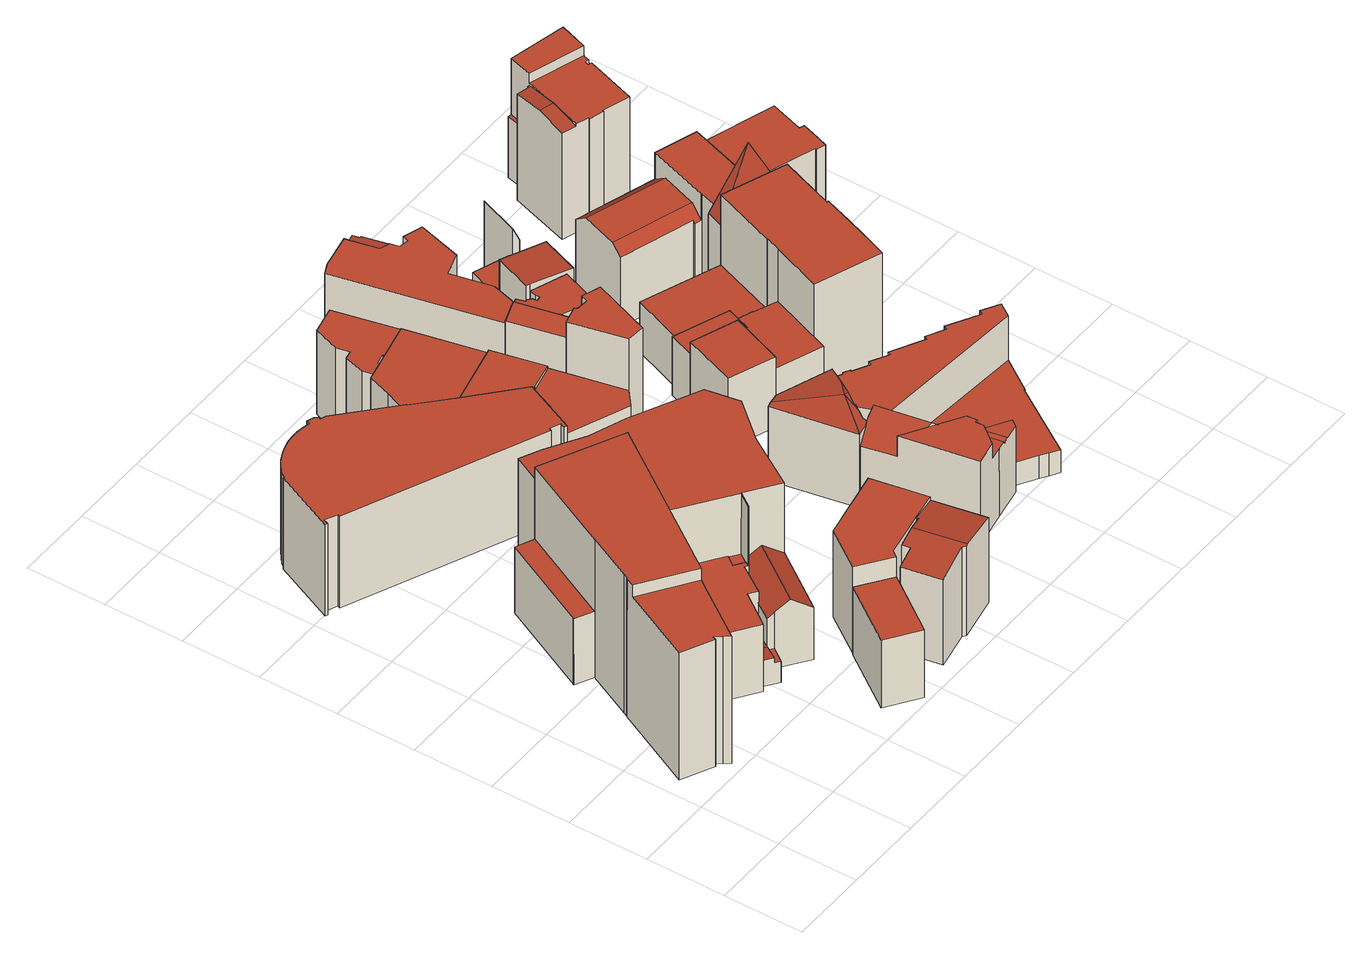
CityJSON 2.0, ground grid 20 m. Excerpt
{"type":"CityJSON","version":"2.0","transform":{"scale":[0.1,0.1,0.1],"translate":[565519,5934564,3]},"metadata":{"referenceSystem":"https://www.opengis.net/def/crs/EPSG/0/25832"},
"CityObjects":{
"building1":{"type":"Building","attributes":{"Gemeindeschluessel":"02000000","Geometrietyp2DReferenz":"3000","function":"31001_2010","roofType":"1000","measuredHeight":39.45,"storeysAboveGround":10},"geometry":[{"type":"MultiSurface","lod":"2","boundaries":[[[0,1,2,3]],[[4,5,6,7]],[[7,6,8,9]],[[9,8,10,11]],[[12,13,14,15]],[[15,14,16,17]],[[18,19,20,21]],[[22,23,24,25]],[[26,27,28,29]],[[29,28,30,31]],[[2,32,33,3]],[[34,35,36,37]],[[37,36,38,39]],[[40,41,42,43]],[[44,45,46,47]],[[47,46,48,49]],[[3,33,50,0]],[[51,52,53,54]],[[24,23,55,56,16,14,13,20,19,57]],[[17,16,56,58]],[[59,60,25,24,57,61]],[[21,20,13,12,11,10]],[[62,63,64,38,36,35,42,41,65,30,28,27,22,25,60]],[[34,37,39,66,51,54,67,68,69,70,71,4,7,9,11,12,15,17,58,44,47,49,72,73,26,29,31,74,40,43]],[[75,76,48,46,45,77]],[[78,53,52,79,50,33,32,59,61,80]],[[75,77,55,23]],[[48,76,72,49]],[[40,74,65,41]],[[63,62,1,0,50,79]],[[51,66,64,63,79,52]],[[66,39,38,64]],[[34,43,42,35]],[[62,60,59,32,2,1]],[[74,31,30,65]],[[53,78,67,54]],[[78,80,68,67]],[[26,73,23,22,27]],[[73,72,76,75,23]],[[44,58,56,55,77,45]],[[69,68,80,61,57]],[[5,4,71,81]],[[81,71,70,82]],[[70,69,57,19,18,82]],[[81,82,18,21,10,8,6,5]]],"semantics":{"surfaces":[{"type":"RoofSurface"},{"type":"WallSurface"},{"type":"GroundSurface"}],"values":[0,1,1,1,1,1,1,1,1,1,1,1,1,1,1,1,1,1,0,1,1,1,0,2,0,0,1,1,1,1,1,1,1,1,1,1,1,1,1,1,1,1,1,1,0]}}]},
"building2":{"type":"Building","attributes":{"Gemeindeschluessel":"02000000","Geometrietyp2DReferenz":"3000","function":"31001_2310","roofType":"3100","measuredHeight":18.53,"storeysAboveGround":3},"geometry":[{"type":"MultiSurface","lod":"2","boundaries":[[[83,84,85,86]],[[84,87,88,85]],[[89,90,91,92]],[[91,84,83,92]],[[84,93,94,87]],[[95,96,97,98]],[[99,100,101,102,103,104,105,95,98,106]],[[107,97,96,108,109,94,93,110,111,112]],[[109,108,105,104]],[[113,99,106,114]],[[106,98,97,107,114]],[[108,96,95,105]],[[101,100,111,110,90,89]],[[100,99,113,112,111]],[[84,91,90,110,93,84,85]],[[104,103,88,87,94,109]],[[102,101,89,92,83,86]],[[103,102,86,85,88]],[[113,114,107,112]]],"semantics":{"surfaces":[{"type":"RoofSurface"},{"type":"WallSurface"},{"type":"GroundSurface"}],"values":[0,0,0,1,1,1,2,0,1,1,1,1,1,1,1,1,1,1,0]}}]},
"building3":{"type":"Building","attributes":{"Gemeindeschluessel":"02000000","Geometrietyp2DReferenz":"3000","function":"31001_2010","roofType":"1000","measuredHeight":19.23,"storeysAboveGround":5},"geometry":[{"type":"MultiSurface","lod":"2","boundaries":[[[115,116,117,118,119]],[[120,121,122,123,124]],[[121,118,117,122]],[[122,117,116,123]],[[123,116,115,124]],[[120,119,118,121]],[[120,124,115,119]]],"semantics":{"surfaces":[{"type":"RoofSurface"},{"type":"GroundSurface"},{"type":"WallSurface"}],"values":[0,1,2,2,2,2,2]}}]},
"building4":{"type":"Building","attributes":{"Gemeindeschluessel":"02000000","Geometrietyp2DReferenz":"3000","function":"31001_2010","roofType":"1000","measuredHeight":25.98,"storeysAboveGround":8},"geometry":[{"type":"MultiSurface","lod":"2","boundaries":[[[125,126,127]],[[128,129,130,131,132]],[[133,134,135,136]],[[136,135,137,138]],[[138,137,139,140]],[[140,139,141,142]],[[142,141,143,144]],[[144,143,145,146]],[[146,145,147,148]],[[148,147,149,150]],[[150,149,151,152]],[[152,151,153,154]],[[154,153,155,156]],[[156,155,157,158]],[[158,157,159,160]],[[127,161,162,125]],[[132,163,164,128]],[[165,166,167,168]],[[168,167,169,170]],[[170,169,171,172]],[[172,171,134,133]],[[173,131,130,174]],[[174,130,129,175]],[[176,177,178,179]],[[180,181,182,183]],[[183,182,184,185]],[[185,184,186,187]],[[187,186,188,189]],[[180,183,185,187,189,165,168,170,172,133,136,138,140,142,144,146,148,150,152,154,156,158,160,190,191,173,174,175,192,176,179]],[[181,180,179,178]],[[166,165,189,188]],[[177,176,192,193]],[[192,175,129,128,164,193]],[[173,191,194,163,132,131]],[[191,190,126,125,162,194]],[[190,160,159,161,127,126]],[[177,193,164,163,194,162,161,159,157,155,153,151,149,147,145,143,141,139,137,135,134,171,169,167,166,188,186,184,182,181,178]]],"semantics":{"surfaces":[{"type":"RoofSurface"},{"type":"WallSurface"},{"type":"GroundSurface"}],"values":[0,0,1,1,1,1,1,1,1,1,1,1,1,1,1,1,1,1,1,1,1,1,1,1,1,1,1,1,2,1,1,1,1,1,1,1,0]}}]},
"building5":{"type":"Building","attributes":{"Gemeindeschluessel":"02000000","Geometrietyp2DReferenz":"3000","function":"31001_2010","roofType":"1000","measuredHeight":24.5,"storeysAboveGround":6},"geometry":[{"type":"MultiSurface","lod":"2","boundaries":[[[195,196,197,198,199,200]],[[201,202,203,204,205,206]],[[203,198,197,204]],[[204,197,196,205]],[[205,196,195,206]],[[201,200,199,202]],[[202,199,198,203]],[[201,206,195,200]]],"semantics":{"surfaces":[{"type":"RoofSurface"},{"type":"GroundSurface"},{"type":"WallSurface"}],"values":[0,1,2,2,2,2,2,2]}}]},
"building6":{"type":"Building","attributes":{"Gemeindeschluessel":"02000000","Geometrietyp2DReferenz":"3000","function":"31001_2310","roofType":"3100","measuredHeight":25.73,"storeysAboveGround":5},"geometry":[{"type":"MultiSurface","lod":"2","boundaries":[[[207,208,209,210,211,212,213,214]],[[215,214,213,216]],[[216,213,212,217]],[[218,209,208,219]],[[219,208,207,220]],[[220,207,214,215]],[[221,222,223,224]],[[218,219,220,215,216,217,225,221,224,226]],[[227,226,224,223]],[[222,221,225,228]],[[218,226,227,210,209]],[[225,217,212,211,228]],[[222,228,211,210,227,223]]],"semantics":{"surfaces":[{"type":"RoofSurface"},{"type":"WallSurface"},{"type":"GroundSurface"}],"values":[0,1,1,1,1,1,1,2,1,1,1,1,0]}}]},
"building7":{"type":"Building","attributes":{"Gemeindeschluessel":"02000000","Geometrietyp2DReferenz":"3000","function":"31001_2010","roofType":"1000","measuredHeight":23.88,"storeysAboveGround":7},"geometry":[{"type":"MultiSurface","lod":"2","boundaries":[[[229,230,231,232,233,234,235]],[[236,237,238,239,240,241,242]],[[239,232,231,240]],[[240,231,230,241]],[[241,230,229,242]],[[236,235,234,237]],[[237,234,233,238]],[[238,233,232,239]],[[236,242,229,235]]],"semantics":{"surfaces":[{"type":"RoofSurface"},{"type":"GroundSurface"},{"type":"WallSurface"}],"values":[0,1,2,2,2,2,2,2,2]}}]},
"building8":{"type":"Building","attributes":{"Gemeindeschluessel":"02000000","Geometrietyp2DReferenz":"3000","function":"31001_2310","roofType":"1000","measuredHeight":24.69,"storeysAboveGround":7},"geometry":[{"type":"MultiSurface","lod":"2","boundaries":[[[243,244,245,246,247,248,249]],[[238,237,250,251,252,253,254]],[[238,249,248,237]],[[237,248,247,250]],[[250,247,246,251]],[[251,246,245,252]],[[252,245,244,253]],[[253,244,243,254]],[[254,243,249,238]]],"semantics":{"surfaces":[{"type":"RoofSurface"},{"type":"GroundSurface"},{"type":"WallSurface"}],"values":[0,1,2,2,2,2,2,2,2]}}]},
"building9":{"type":"Building","attributes":{"Gemeindeschluessel":"02000000","Geometrietyp2DReferenz":"3000","function":"31001_2310","roofType":"1000","measuredHeight":24.22,"storeysAboveGround":6},"geometry":[{"type":"MultiSurface","lod":"2","boundaries":[[[255,256,257,258,259,260,261,262,263,264]],[[265,266,267,268,269,270,271,272,273,274]],[[265,264,263,266]],[[266,263,262,267]],[[267,262,261,268]],[[268,261,260,269]],[[269,260,259,270]],[[270,259,258,271]],[[271,258,257,272]],[[272,257,256,273]],[[273,256,255,274]],[[265,274,255,264]]],"semantics":{"surfaces":[{"type":"RoofSurface"},{"type":"GroundSurface"},{"type":"WallSurface"}],"values":[0,1,2,2,2,2,2,2,2,2,2,2]}}]},
"building10":{"type":"Building","attributes":{"Gemeindeschluessel":"02000000","Geometrietyp2DReferenz":"3000","function":"31001_2010","roofType":"1000","measuredHeight":23.84,"storeysAboveGround":5},"geometry":[{"type":"MultiSurface","lod":"2","boundaries":[[[275,276,277,278,279,280,281,282,283,284,285,286]],[[287,288,289,290,291,292,293,294,295,296,297,298]],[[287,286,285,288]],[[288,285,284,289]],[[289,284,283,290]],[[290,283,282,291]],[[291,282,281,292]],[[292,281,280,293]],[[293,280,279,294]],[[294,279,278,295]],[[295,278,277,296]],[[296,277,276,297]],[[297,276,275,298]],[[298,275,286,287]]],"semantics":{"surfaces":[{"type":"RoofSurface"},{"type":"GroundSurface"},{"type":"WallSurface"}],"values":[0,1,2,2,2,2,2,2,2,2,2,2,2,2]}}]},
"building11":{"type":"Building","attributes":{"Gemeindeschluessel":"02000000","Geometrietyp2DReferenz":"3000","function":"31001_2010","roofType":"3200","measuredHeight":22.29,"storeysAboveGround":4},"geometry":[{"type":"MultiSurface","lod":"2","boundaries":[[[299,300,301,302]],[[300,303,304,305,306,307,301]],[[308,309,310,300,299]],[[311,312,313,300,310]],[[313,303,300]],[[314,299,302,315]],[[316,307,306,317]],[[317,306,305,318]],[[318,305,304,319]],[[320,309,308,321]],[[321,308,299,314]],[[322,312,311,323]],[[322,323,320,321,314,315,316,317,318,319]],[[322,319,304,303,313,312]],[[320,323,311,310,309]],[[316,315,302,301,307]]],"semantics":{"surfaces":[{"type":"RoofSurface"},{"type":"WallSurface"},{"type":"GroundSurface"}],"values":[0,0,0,0,0,1,1,1,1,1,1,1,2,1,1,1]}}]},
"building12":{"type":"Building","attributes":{"Gemeindeschluessel":"02000000","Geometrietyp2DReferenz":"3000","function":"31001_2310","roofType":"3100","measuredHeight":24.41,"storeysAboveGround":4},"geometry":[{"type":"MultiSurface","lod":"2","boundaries":[[[324,325,326,327,328,329]],[[330,331,332,333,334,335,325,336,337]],[[338,339,340,341,342]],[[343,344,345,346,347]],[[348,349,350,351,352]],[[314,329,328,321]],[[324,336,325]],[[335,334,353]],[[354,333,332,355]],[[341,331,330,342]],[[356,357,358,359]],[[359,358,360,361]],[[361,360,362,363]],[[363,362,364,365]],[[365,364,366,367]],[[367,366,368,369]],[[347,340,339,343]],[[352,345,344,348]],[[370,351,350,371]],[[371,350,349,372]],[[373,374,375,376]],[[376,375,377,378]],[[378,377,379,380]],[[381,382,314,321,356,359,361,363,365,367,369,373,376,378,380,383,354,355,384,385,370,371,372]],[[382,381,338,342,330,337]],[[381,372,349,348,344,343,339,338]],[[370,385,346,345,352,351]],[[385,384,341,340,347,346]],[[386,383,380,379]],[[374,373,369,368]],[[384,355,332,331,341]],[[354,383,386,353,334,333]],[[314,382,337,336,324,329]],[[325,335,326]],[[356,321,328,327,357]],[[374,368,366,364,362,360,358,357,327,326,335,353,386,379,377,375]]],"semantics":{"surfaces":[{"type":"RoofSurface"},{"type":"WallSurface"},{"type":"GroundSurface"}],"values":[0,0,0,0,0,1,1,1,1,1,1,1,1,1,1,1,1,1,1,1,1,1,1,2,1,1,1,1,1,1,1,1,1,1,1,0]}}]},
"building13":{"type":"Building","attributes":{"Gemeindeschluessel":"02000000","Geometrietyp2DReferenz":"3000","function":"31001_2010","roofType":"1000","measuredHeight":25.08,"storeysAboveGround":6},"geometry":[{"type":"MultiSurface","lod":"2","boundaries":[[[387,388,389,390,391,392,393,394,395,396]],[[397,398,399,400,401,402,403,404,405,406]],[[397,396,395,398]],[[398,395,394,399]],[[399,394,393,400]],[[400,393,392,401]],[[401,392,391,402]],[[402,391,390,403]],[[403,390,389,404]],[[404,389,388,405]],[[405,388,387,406]],[[406,387,396,397]]],"semantics":{"surfaces":[{"type":"RoofSurface"},{"type":"GroundSurface"},{"type":"WallSurface"}],"values":[0,1,2,2,2,2,2,2,2,2,2,2]}}]},
"building14":{"type":"Building","attributes":{"Gemeindeschluessel":"02000000","Geometrietyp2DReferenz":"3000","function":"31001_2010","roofType":"1000","measuredHeight":22.37,"storeysAboveGround":6},"geometry":[{"type":"MultiSurface","lod":"2","boundaries":[[[407,408,409,410]],[[411,412,413,414]],[[415,416,417,418]],[[418,417,419,420]],[[420,419,421,422]],[[422,421,423,424]],[[424,423,425,426]],[[426,425,427,428]],[[429,430,431,432]],[[433,434,435,411,414,436,415,418,420,422,424,426,428,429,432]],[[437,438,431,430,427,425,423,421,419,417,416,407,410]],[[437,410,409,439,435,434]],[[438,437,434,433]],[[431,438,433,432]],[[427,430,429,428]],[[440,436,414,413]],[[412,411,435,439]],[[415,436,440,408,407,416]],[[412,439,409,408,440,413]]],"semantics":{"surfaces":[{"type":"WallSurface"},{"type":"GroundSurface"},{"type":"RoofSurface"}],"values":[0,0,0,0,0,0,0,0,0,1,2,0,0,0,0,0,0,0,2]}}]},
"building15":{"type":"Building","attributes":{"Gemeindeschluessel":"02000000","Geometrietyp2DReferenz":"3000","function":"31001_1120","roofType":"1000","measuredHeight":20.01,"storeysAboveGround":4},"geometry":[{"type":"MultiSurface","lod":"2","boundaries":[[[441,442,443,444]],[[445,446,442,441]],[[447,448,446,445]],[[448,447,444,443]],[[444,447,445,441]],[[448,443,442,446]]],"semantics":{"surfaces":[{"type":"WallSurface"},{"type":"GroundSurface"},{"type":"RoofSurface"}],"values":[0,0,0,0,1,2]}}]},
"building16":{"type":"Building","attributes":{"Gemeindeschluessel":"02000000","Geometrietyp2DReferenz":"3000","function":"31001_2010","roofType":"1000","measuredHeight":20.3,"storeysAboveGround":6},"geometry":[{"type":"MultiSurface","lod":"2","boundaries":[[[449,450,451,452,453,454,455,456,457]],[[458,459,460,461]],[[462,463,464,465]],[[465,464,466,467]],[[467,466,468,469]],[[470,456,455,471]],[[471,455,454,472]],[[472,454,453,473]],[[473,453,452,474]],[[450,449,475]],[[475,449,457,476]],[[450,477,451]],[[478,479,480,481]],[[481,480,482,483]],[[483,482,484,485]],[[486,462,465,467,469,458,461,470,471,472,473,474,487,478,481,483,485]],[[468,466,464,463,488,484,482,480,479,489,477,450,475,476,460,459]],[[468,459,458,469]],[[484,488,486,485]],[[489,479,478,487]],[[487,474,452,451,477,489]],[[488,463,462,486]],[[470,461,460,476,457,456]]],"semantics":{"surfaces":[{"type":"RoofSurface"},{"type":"WallSurface"},{"type":"GroundSurface"}],"values":[0,1,1,1,1,1,1,1,1,1,1,1,1,1,1,2,0,1,1,1,1,1,1]}}]},
"building17":{"type":"Building","attributes":{"Gemeindeschluessel":"02000000","Geometrietyp2DReferenz":"3000","function":"31001_2020","roofType":"2100","measuredHeight":21.92,"storeysAboveGround":5},"geometry":[{"type":"MultiSurface","lod":"2","boundaries":[[[490,491,492,493]],[[494,495,496,497]],[[494,493,492,495]],[[495,492,491,496]],[[496,491,490,497]],[[497,490,493,494]]],"semantics":{"surfaces":[{"type":"RoofSurface"},{"type":"GroundSurface"},{"type":"WallSurface"}],"values":[0,1,2,2,2,2]}}]},
"building18":{"type":"Building","attributes":{"Gemeindeschluessel":"02000000","Geometrietyp2DReferenz":"3000","function":"31001_2100","roofType":"1000","measuredHeight":16.62,"storeysAboveGround":4},"geometry":[{"type":"MultiSurface","lod":"2","boundaries":[[[498,499,500,501]],[[502,503,501,500]],[[504,505,503,502]],[[504,506,507,505]],[[507,506,508,509]],[[509,508,499,498]],[[500,499,508,506,504,502]],[[498,501,503,505,507,509]]],"semantics":{"surfaces":[{"type":"WallSurface"},{"type":"GroundSurface"},{"type":"RoofSurface"}],"values":[0,0,0,0,0,0,1,2]}}]},
"building19":{"type":"Building","attributes":{"Gemeindeschluessel":"02000000","Geometrietyp2DReferenz":"3000","function":"31001_2010","roofType":"1000","measuredHeight":19.13,"storeysAboveGround":6},"geometry":[{"type":"MultiSurface","lod":"2","boundaries":[[[510,511,512,513]],[[513,512,514,515]],[[515,514,516,517]],[[518,519,511,510]],[[520,521,522,523]],[[523,522,524,525]],[[525,524,526,527]],[[527,526,528,529]],[[529,528,530,531]],[[531,530,532,533]],[[533,532,534,535]],[[535,534,536,537]],[[537,536,538,539]],[[540,541,542,543]],[[544,545,546,547]],[[548,549,550,551]],[[552,553,554,555]],[[555,554,556,557]],[[558,559,560,561]],[[561,560,562,563]],[[564,565,566,567]],[[567,566,568,569]],[[569,568,570,571]],[[572,573,574,575]],[[575,574,576,577]],[[577,576,578,579]],[[579,578,580,581]],[[581,580,582,583]],[[548,551,558,561,563,564,567,569,571,552,555,557,584,585,518,510,513,515,517,520,523,525,527,529,531,533,535,537,539,572,575,577,579,581,583]],[[584,557,556,543,542,545,544,586]],[[541,540,549,548,583,582]],[[565,564,563,562]],[[553,552,571,570]],[[559,558,551,550]],[[573,572,539,538]],[[519,518,585,587]],[[587,585,584,586]],[[520,517,516,547,546,521]],[[559,550,549,540,543,556,554,553,570,568,566,565,562,560]],[[573,538,536,534,532,530,528,526,524,522,521,546,545,542,541,582,580,578,576,574]],[[587,586,544,547,516,514,512,511,519]]],"semantics":{"surfaces":[{"type":"WallSurface"},{"type":"GroundSurface"},{"type":"RoofSurface"}],"values":[0,0,0,0,0,0,0,0,0,0,0,0,0,0,0,0,0,0,0,0,0,0,0,0,0,0,0,0,1,0,0,0,0,0,0,0,0,0,2,2,2]}}]},
"building20":{"type":"Building","attributes":{"Gemeindeschluessel":"02000000","Geometrietyp2DReferenz":"3000","function":"31001_2020","roofType":"1000","measuredHeight":23.91,"storeysAboveGround":7},"geometry":[{"type":"MultiSurface","lod":"2","boundaries":[[[588,589,590,591]],[[592,593,594,595]],[[595,594,596,597]],[[592,589,588,593]],[[596,591,590,597]],[[592,595,597,590,589]],[[594,593,588,591,596]]],"semantics":{"surfaces":[{"type":"WallSurface"},{"type":"GroundSurface"},{"type":"RoofSurface"}],"values":[0,0,0,0,0,1,2]}}]},
"building21":{"type":"Building","attributes":{"Gemeindeschluessel":"02000000","Geometrietyp2DReferenz":"3000","function":"31001_2050","roofType":"1000","measuredHeight":17.38,"storeysAboveGround":4},"geometry":[{"type":"MultiSurface","lod":"2","boundaries":[[[598,599,600,601]],[[602,603,604,605]],[[601,606,607,598]],[[608,600,599,609]],[[610,611,612,607,606,613,604,603]],[[614,602,605,615,608,609,616,617]],[[602,614,610,603]],[[614,617,611,610]],[[617,616,612,611]],[[616,609,599,598,607,612]],[[608,615,613,606,601,600]],[[615,605,604,613]]],"semantics":{"surfaces":[{"type":"RoofSurface"},{"type":"WallSurface"},{"type":"GroundSurface"}],"values":[0,1,1,1,0,2,1,1,1,1,1,1]}}]},
"building22":{"type":"Building","attributes":{"Gemeindeschluessel":"02000000","Geometrietyp2DReferenz":"3000","function":"31001_2020","roofType":"1000","measuredHeight":12.79,"storeysAboveGround":4},"geometry":[{"type":"MultiSurface","lod":"2","boundaries":[[[590,618,619,620]],[[620,619,621,622]],[[623,624,618,590]],[[622,621,624,623]],[[622,623,590,620]],[[624,621,619,618]]],"semantics":{"surfaces":[{"type":"WallSurface"},{"type":"GroundSurface"},{"type":"RoofSurface"}],"values":[0,0,0,0,1,2]}}]},
"building23":{"type":"Building","attributes":{"Gemeindeschluessel":"02000000","Geometrietyp2DReferenz":"3000","function":"31001_2020","roofType":"1000","measuredHeight":10.92,"storeysAboveGround":3},"geometry":[{"type":"MultiSurface","lod":"2","boundaries":[[[625,626,627,628,629]],[[623,622,630,631,589]],[[623,629,628,622]],[[622,628,627,630]],[[630,627,626,631]],[[631,626,625,589]],[[589,625,629,623]]],"semantics":{"surfaces":[{"type":"RoofSurface"},{"type":"GroundSurface"},{"type":"WallSurface"}],"values":[0,1,2,2,2,2,2]}}]},
"building24":{"type":"Building","attributes":{"Gemeindeschluessel":"02000000","Geometrietyp2DReferenz":"3000","function":"31001_2020","roofType":"2100","measuredHeight":19.83,"storeysAboveGround":6},"geometry":[{"type":"MultiSurface","lod":"2","boundaries":[[[632,633,634,635,636]],[[637,638,639,640,641]],[[637,636,635,638]],[[638,635,634,639]],[[639,634,633,640]],[[640,633,632,641]],[[641,632,636,637]]],"semantics":{"surfaces":[{"type":"RoofSurface"},{"type":"GroundSurface"},{"type":"WallSurface"}],"values":[0,1,2,2,2,2,2]}}]},
"building25":{"type":"Building","attributes":{"Gemeindeschluessel":"02000000","Geometrietyp2DReferenz":"3000","function":"31001_2010","roofType":"1000","measuredHeight":42.84,"storeysAboveGround":8},"geometry":[{"type":"MultiSurface","lod":"2","boundaries":[[[642,643,644,645,646,647]],[[648,649,650,651,652]],[[650,653,651]],[[649,654,650]],[[655,647,646,656]],[[657,643,642,658]],[[658,642,647,655]],[[659,660,661,662]],[[662,661,663,664]],[[664,663,665,666]],[[666,665,667,668]],[[644,669,670,645]],[[652,671,672,648]],[[673,674,675,676]],[[677,678,679,680]],[[680,679,654,649,648,672,674,673]],[[681,682,683,684,671,652,651,653]],[[659,662,664,666,668,685,686,687,657,658,655,656,683,682,677,680,673,676]],[[667,665,663,661,660,675,674,672,671,684,670,669,688,689,690]],[[678,677,682,681]],[[667,690,685,668]],[[675,660,659,676]],[[689,688,687,686]],[[690,689,686,685]],[[657,687,688,669,644,643]],[[683,656,646,645,670,684]],[[678,681,653,650,654,679]]],"semantics":{"surfaces":[{"type":"RoofSurface"},{"type":"WallSurface"},{"type":"GroundSurface"}],"values":[0,0,0,0,1,1,1,1,1,1,1,1,1,1,1,1,1,2,0,1,1,1,1,1,1,1,0]}}]},
"building26":{"type":"Building","attributes":{"Gemeindeschluessel":"02000000","Geometrietyp2DReferenz":"3000","function":"31001_2010","roofType":"1000","measuredHeight":27.05,"storeysAboveGround":6},"geometry":[{"type":"MultiSurface","lod":"2","boundaries":[[[691,692,693,694,695,696]],[[694,697,698,695]],[[697,699,700,698]],[[701,702,703,704,705,706,707,708,709]],[[710,692,691,711]],[[711,691,696,712]],[[713,714,715,716]],[[704,717,718,705]],[[719,703,702,720]],[[720,702,701,721]],[[722,709,708,723]],[[723,708,707,724]],[[724,707,706,725]],[[722,723,724,725,726,713,716,727,710,711,712,728,719,720,721]],[[728,712,696,695,698,700]],[[719,728,700,699,729,717,704,703]],[[729,699,697,694,693,730]],[[722,721,701,709]],[[726,725,706,705,718,731]],[[714,713,726,731]],[[732,727,716,715]],[[710,727,732,730,693,692]],[[732,715,714,731,718,717,729,730]]],"semantics":{"surfaces":[{"type":"RoofSurface"},{"type":"WallSurface"},{"type":"GroundSurface"}],"values":[0,0,0,0,1,1,1,1,1,1,1,1,1,2,1,1,1,1,1,1,1,1,0]}}]},
"building27":{"type":"Building","attributes":{"Gemeindeschluessel":"02000000","Geometrietyp2DReferenz":"3000","function":"31001_2070","roofType":"1000","measuredHeight":33.41,"storeysAboveGround":6},"geometry":[{"type":"MultiSurface","lod":"2","boundaries":[[[733,734,735,736,737]],[[735,738,739,740,741,742,736]],[[734,743,744,745,746,747,748,749,750,751,752,753,754,755,756,738]],[[757,758,759,760]],[[761,762,763,764]],[[765,742,741,766]],[[764,740,739,761]],[[733,743,734]],[[767,753,752,768]],[[768,752,751,769]],[[769,751,750,770]],[[770,750,749,771]],[[771,749,748,772]],[[772,748,747,773]],[[773,747,746,774]],[[774,746,745,775]],[[775,745,744,776]],[[755,757,760,756]],[[777,778,779,780]],[[780,779,781,782]],[[767,768,769,770,771,772,773,774,775,776,783,765,766,784,777,780,782]],[[785,754,753,767,782,781]],[[777,784,763,762,759,758,786,778]],[[786,758,757,755,754,785]],[[739,738,756,760,759,762,761]],[[784,766,741,740,764,763]],[[783,776,744,743,733,737]],[[734,738,735]],[[765,783,737,736,742]],[[786,785,781,779,778]]],"semantics":{"surfaces":[{"type":"RoofSurface"},{"type":"WallSurface"},{"type":"GroundSurface"}],"values":[0,0,0,0,0,1,1,1,1,1,1,1,1,1,1,1,1,1,1,1,2,1,1,1,1,1,1,1,1,0]}}]}
},
"vertices":[
[503,437,202],[521,462,202],[497,479,202],[479,454,202],[128,234,14],[128,234,375],[116,250,375],[116,250,14],[112,241,375],[112,241,14],[33,279,375],[33,279,14],[132,483,14],[132,483,408],[134,486,408],[134,486,14],[139,496,408],[139,496,14],[248,374,375],[248,374,408],[122,462,408],[122,462,375],[309,846,375],[309,846,408],[511,748,408],[511,748,375],[341,911,14],[341,911,375],[393,886,375],[393,886,14],[486,830,375],[486,830,14],[497,479,205],[479,454,205],[679,533,14],[679,533,375],[601,406,375],[601,406,14],[522,462,375],[522,462,14],[745,714,14],[745,714,375],[760,629,375],[760,629,14],[149,634,14],[149,634,202],[150,636,202],[150,636,14],[152,635,202],[152,635,14],[503,437,205],[489,431,14],[489,431,205],[443,362,205],[443,362,14],[194,611,408],[195,611,408],[249,374,408],[195,611,14],[380,562,205],[380,562,375],[249,374,205],[521,462,375],[496,426,375],[497,425,375],[575,797,375],[497,425,14],[422,377,14],[363,294,14],[249,374,14],[228,345,14],[139,218,14],[265,867,14],[309,846,14],[575,797,14],[309,846,202],[265,867,202],[194,611,202],[422,377,205],[496,426,205],[363,294,205],[139,218,375],[228,345,375],
[384,280,102],[409,316,96],[389,331,96],[363,294,102],[442,363,87],[422,377,87],[396,271,87],[422,307,87],[409,316,87],[384,280,87],[409,316,175],[442,363,175],[497,425,28],[497,425,182],[522,462,181],[522,462,28],[495,256,28],[423,308,28],[396,271,28],[363,294,28],[422,377,28],[443,362,28],[489,431,28],[601,406,28],[559,436,214],[489,431,174],[443,362,176],[422,307,187],[423,308,187],[453,286,214],[495,256,176],[601,406,176],
[639,134,200],[652,153,200],[573,210,200],[469,64,200],[549,8,200],[549,8,8],[469,64,8],[573,210,8],[652,153,8],[639,134,8],
[279,1384,86],[281,1388,86],[272,1391,86],[419,1255,86],[429,1279,86],[444,1320,86],[442,1320,86],[291,1373,86],[9,1177,33],[9,1177,293],[79,1335,293],[79,1335,33],[81,1334,293],[81,1334,33],[93,1348,293],[93,1348,33],[107,1360,293],[107,1360,33],[122,1371,293],[122,1371,33],[139,1380,293],[139,1380,33],[157,1387,293],[157,1387,33],[176,1392,293],[176,1392,33],[195,1394,293],[195,1394,33],[214,1394,293],[214,1394,33],[233,1392,293],[233,1392,33],[251,1388,293],[251,1388,33],[255,1397,293],[255,1397,33],[272,1391,293],[279,1384,293],[291,1373,293],[419,1255,293],[48,1167,33],[48,1167,293],[50,1173,293],[50,1173,33],[20,1187,293],[20,1187,33],[15,1175,293],[15,1175,33],[442,1320,33],[444,1320,33],[429,1279,33],[496,1180,33],[496,1180,293],[617,1070,293],[617,1070,33],[558,937,33],[558,937,293],[551,940,293],[551,940,33],[556,952,293],[556,952,33],[530,963,293],[530,963,33],[527,957,293],[527,957,33],[281,1388,33],[277,1378,33],[418,1254,33],[418,1254,293],[277,1378,293],
[849,203,257],[822,344,257],[643,310,257],[573,210,257],[652,153,257],[663,168,257],[663,168,12],[652,153,12],[573,210,12],[643,310,12],[822,344,12],[849,203,12],
[658,36,248],[753,54,261],[762,48,262],[767,49,263],[742,176,263],[690,166,256],[694,145,256],[639,134,248],[639,134,6],[694,145,6],[690,166,6],[762,48,6],[753,54,6],[658,36,6],[777,190,6],[777,190,258],[849,203,248],[849,203,6],[778,183,6],[874,70,6],[874,70,248],[778,183,258],
[464,1379,270],[444,1320,270],[429,1279,270],[418,1254,270],[496,1180,270],[673,1220,270],[629,1416,270],[629,1416,32],[673,1220,32],[496,1180,32],[418,1254,32],[429,1279,32],[444,1320,32],[464,1379,32],
[617,1070,278],[633,1073,278],[702,1089,278],[702,1090,278],[703,1091,278],[673,1220,278],[496,1180,278],[703,1091,32],[702,1090,32],[702,1089,32],[633,1073,32],[617,1070,32],
[707,877,272],[718,886,272],[744,909,272],[704,1088,272],[702,1088,272],[702,1089,272],[633,1073,272],[608,1015,272],[593,1014,272],[558,937,272],[558,937,29],[593,1014,29],[608,1015,29],[633,1073,29],[702,1089,29],[702,1088,29],[704,1088,29],[744,909,29],[718,886,29],[707,877,29],
[479,1382,268],[514,1390,268],[513,1395,268],[540,1401,268],[541,1396,268],[629,1416,268],[592,1575,268],[523,1560,268],[501,1495,268],[509,1463,268],[489,1459,268],[473,1409,268],[473,1409,30],[489,1459,30],[509,1463,30],[501,1495,30],[523,1560,30],[592,1575,30],[629,1416,30],[541,1396,30],[540,1401,30],[513,1395,30],[514,1390,30],[479,1382,30],
[946,453,234],[1018,544,247],[919,664,236],[906,662,234],[1054,579,241],[1079,616,234],[1081,619,234],[954,666,234],[946,669,234],[988,461,234],[989,476,236],[1001,495,239],[1010,509,242],[1008,511,242],[1028,541,247],[946,453,24],[906,662,24],[946,669,24],[954,666,24],[1081,619,24],[1079,616,24],[989,476,24],[988,461,24],[1008,511,24],[1010,509,24],
[963,369,201],[1024,331,260],[1032,326,269],[1007,460,269],[988,461,248],[946,453,201],[1058,190,260],[1096,238,260],[1094,258,260],[1102,259,260],[1099,285,260],[1041,321,260],[963,369,260],[999,178,260],[1093,196,216],[1118,201,216],[1108,253,216],[1096,238,216],[1058,190,216],[1118,201,207],[1133,204,216],[1120,269,216],[1108,254,207],[1108,253,207],[1133,204,211],[1176,212,211],[1189,230,211],[1122,271,211],[1120,269,211],[1099,285,203],[1102,259,24],[1094,258,24],[1010,460,24],[1010,460,265],[1039,452,235],[1039,452,24],[1046,463,224],[1046,463,24],[1067,449,204],[1067,449,24],[1060,438,214],[1060,438,24],[1067,405,213],[1067,405,24],[1078,407,201],[1078,407,24],[1122,271,24],[1189,230,24],[1176,212,24],[1088,360,24],[1088,360,199],[1100,363,186],[1100,363,24],[1106,341,184],[1106,341,24],[1109,321,185],[1109,321,24],[1093,196,24],[999,178,24],[1095,316,24],[1096,238,24],[1108,254,24],[1095,316,201],
[871,996,279],[916,993,279],[971,1141,279],[955,1146,279],[925,1157,279],[917,1139,279],[886,1141,279],[884,1148,279],[880,1147,279],[839,1137,279],[839,1137,28],[880,1147,28],[884,1148,28],[886,1141,28],[917,1139,28],[925,1157,28],[955,1146,28],[971,1141,28],[916,993,28],[871,996,28],
[850,1281,250],[850,1281,254],[873,1178,254],[873,1178,250],[880,1147,30],[880,1147,254],[839,1137,235],[839,1137,30],[863,1284,30],[863,1284,250],[870,1263,250],[870,1263,30],[875,1264,250],[875,1264,30],[884,1256,250],[884,1256,30],[886,1244,250],[886,1244,30],[898,1246,250],[898,1246,30],[896,1256,250],[896,1256,30],[902,1274,30],[902,1274,250],[990,1241,250],[990,1241,30],[955,1146,30],[925,1157,30],[873,1179,30],[808,1272,30],[925,1157,250],[955,1146,250],[873,1179,254],[808,1272,235],
[938,788,25],[938,788,225],[987,920,225],[987,920,25],[1052,745,25],[1052,745,225],[1101,877,25],[1101,877,225],
[847,1624,230],[853,1622,229],[872,1617,227],[858,1680,227],[853,1679,228],[849,1697,228],[833,1693,229],[831,1704,229],[829,1704,230],[716,1675,27],[716,1675,229],[743,1687,229],[743,1687,27],[889,1357,27],[889,1357,229],[869,1286,229],[869,1286,27],[863,1284,229],[863,1284,27],[808,1272,229],[808,1272,27],[831,1704,27],[833,1693,27],[849,1697,27],[853,1679,27],[858,1680,27],[847,1624,229],[829,1704,229],[872,1617,229],[901,1590,27],[901,1590,229],[907,1606,229],[907,1606,27],[955,1590,229],[955,1590,27],[924,1479,229],[924,1479,27],[866,1461,27],[877,1594,27],[866,1461,229],[877,1594,229],
[971,1141,212],[1006,1235,212],[990,1241,248],[955,1146,248],[955,1146,29],[990,1241,29],[1006,1235,29],[971,1141,29],
[1010,983,190],[1010,983,24],[987,920,24],[987,920,190],[1101,877,24],[1101,877,190],[1124,868,24],[1124,868,190],[1148,931,24],[1148,931,190],[1043,971,24],[1043,971,190],
[988,461,22],[988,461,87],[989,476,87],[989,476,22],[1010,509,87],[1010,509,22],[1008,511,87],[1008,511,22],[1010,460,22],[1010,460,87],[1079,616,22],[1079,616,213],[1100,605,213],[1100,605,22],[1103,608,213],[1103,608,22],[1120,599,213],[1120,599,22],[1118,596,213],[1118,596,22],[1158,574,213],[1158,574,22],[1163,583,213],[1163,583,22],[1208,559,213],[1208,559,22],[1212,567,213],[1212,567,22],[1292,523,213],[1292,523,22],[1451,424,87],[1451,424,213],[1057,455,213],[1057,455,87],[1055,457,87],[1055,457,213],[1026,538,213],[1026,538,87],[1395,341,22],[1395,341,87],[1393,342,87],[1393,342,22],[1089,410,22],[1089,410,87],[1082,439,87],[1082,439,22],[1067,449,87],[1067,449,22],[1283,171,22],[1283,171,87],[1261,185,87],[1261,185,22],[1242,198,87],[1242,198,22],[1122,271,22],[1122,271,87],[1110,310,87],[1110,310,22],[1109,321,87],[1109,321,22],[1112,361,87],[1112,361,22],[1297,532,22],[1297,532,213],[1343,507,213],[1343,507,22],[1347,516,213],[1347,516,22],[1425,473,213],[1425,473,22],[1430,483,213],[1430,483,22],[1474,458,213],[1474,458,22],[1046,463,22],[1039,452,22],[1046,463,87],[1039,452,87],
[1041,1330,258],[1041,1330,31],[927,1371,31],[927,1371,270],[1006,1235,31],[1006,1235,258],[902,1274,269],[902,1274,31],[892,1277,270],[892,1277,31],
[1171,888,54],[1183,919,54],[1148,931,54],[1136,901,54],[1052,745,18],[1052,745,192],[1101,877,192],[1101,877,18],[1136,901,192],[1171,888,192],[1148,931,18],[1183,919,18],[1167,701,192],[1228,863,192],[1171,886,192],[1124,868,192],[1167,701,18],[1124,868,18],[1171,886,18],[1228,863,18],
[927,1371,159],[962,1465,159],[962,1465,31],[1050,1433,159],[1050,1433,31],[1016,1339,31],[1016,1339,159],
[1041,1330,137],[1075,1423,137],[1059,1429,139],[1050,1433,140],[1016,1339,140],[1059,1429,31],[1075,1423,31],
[1075,1423,190],[1111,1519,189],[1112,1523,190],[1096,1529,230],[1059,1429,229],[1059,1429,32],[1096,1529,32],[1112,1523,32],[1111,1519,32],[1075,1423,32],
[1148,931,143],[1183,919,143],[1239,898,143],[1297,1059,143],[1103,1132,143],[1043,971,143],[1458,1000,248],[1458,1002,258],[1388,1052,429],[1300,1060,253],[1299,1059,248],[1316,1103,255],[1473,1044,258],[1043,971,0],[1103,1132,0],[1183,919,0],[1148,931,0],[1403,835,0],[1403,835,342],[1387,790,342],[1387,790,0],[1370,742,342],[1370,742,0],[1352,694,342],[1352,694,0],[1344,674,342],[1344,674,0],[1239,898,342],[1297,1059,342],[1299,1059,342],[1458,1000,342],[1409,863,0],[1409,863,342],[1412,862,342],[1412,862,0],[1432,1067,0],[1432,1067,203],[1476,1052,186],[1476,1052,0],[1316,1104,246],[1316,1104,0],[1299,1058,0],[1299,1058,342],[1180,735,0],[1228,863,0],[1240,898,0],[1240,898,342],[1228,863,342],[1180,735,342],
[1326,1150,201],[1324,1144,196],[1340,1139,196],[1350,1170,224],[1151,1235,224],[1143,1209,201],[1379,1259,226],[1180,1324,226],[1391,1295,196],[1191,1359,196],[1676,1109,234],[1664,1113,234],[1691,1197,234],[1496,1260,234],[1447,1109,234],[1631,1049,234],[1630,1044,234],[1652,1037,234],[1661,1062,234],[1324,1144,2],[1326,1150,2],[1143,1209,2],[1432,1067,2],[1432,1067,272],[1328,1100,272],[1328,1100,2],[1496,1260,272],[1447,1109,272],[1691,1197,2],[1664,1113,2],[1676,1109,2],[1661,1062,2],[1652,1037,2],[1630,1044,2],[1631,1049,2],[1446,1109,2],[1341,1139,2],[1191,1359,2],[1391,1295,272],[1340,1139,272],[1446,1109,272],[1341,1139,272],
[1326,1452,313],[1343,1505,319],[1350,1528,322],[1314,1539,322],[1290,1463,313],[1357,1551,319],[1375,1608,313],[1370,1609,313],[1369,1605,313],[1337,1613,314],[1326,1452,319],[1357,1442,319],[1356,1439,319],[1392,1428,319],[1393,1431,319],[1461,1409,319],[1503,1537,319],[1494,1540,319],[1498,1550,319],[1507,1547,319],[1512,1563,319],[1513,1563,319],[1513,1564,319],[1375,1608,319],[1513,1564,346],[1536,1634,346],[1393,1667,346],[1375,1608,346],[1375,1608,186],[1393,1667,186],[1384,1669,186],[1370,1609,186],[1337,1613,12],[1369,1605,12],[1512,1563,12],[1507,1547,12],[1498,1550,12],[1494,1540,12],[1503,1537,12],[1461,1409,12],[1393,1431,12],[1392,1428,12],[1356,1439,12],[1357,1442,12],[1551,1630,12],[1551,1630,186],[1551,1629,186],[1551,1629,12],[1534,1557,186],[1534,1557,12],[1290,1463,12],[1384,1669,12],[1513,1563,186],[1536,1634,186]
]}
